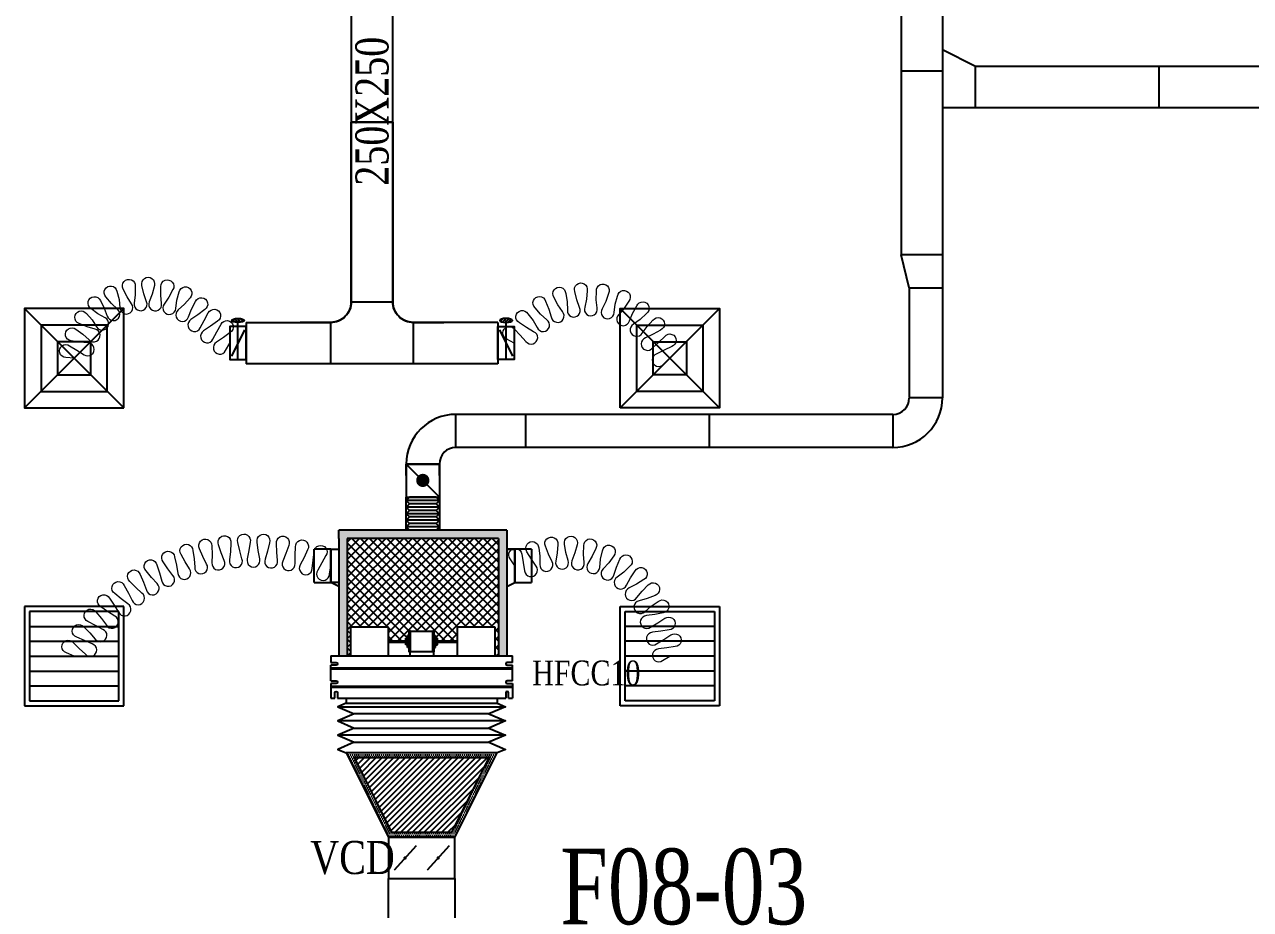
# Model space of a CAD drawing. Header units: metres. Extents: x 352651 to 1421851, y -87441 to -24441.
# Drawn here: x 1015482 to 1022891, y -72090 to -66743 of the extents above; entities that cross this region are included whole.
import ezdxf

# ---------------------------------------------------------------- set-up
doc = ezdxf.new("R2010")
doc.units = ezdxf.units.M
doc.header["$LTSCALE"] = 300
doc.header["$MEASUREMENT"] = 0
for name, color, linetype in [('bat noi mem', 4, 'CONTINUOUS'), ('CUAGIO', 2, 'CONTINUOUS'), ('KT', 1, 'CONTINUOUS'), ('thiet bi', 11, 'CONTINUOUS')]:
    doc.layers.add(name, color=color, linetype=linetype)
doc.layers.add('noi mem', color=5, linetype='BATTING', lineweight=0)
doc.styles.add('PHU', font='vntimeh.shx', dxfattribs={"width": 0.8})
doc.styles.add('ROMANS', font='romans.shx', dxfattribs={"width": 0.75, "bigfont": 'romancvn.shx'})
doc.linetypes.add('BATTING', pattern='A,0.0001,-0.1,[134,ltypeshp.shx,S=0.1,R=0,X=-0.1,Y=0],-0.2,[134,ltypeshp.shx,S=0.1,R=180,X=0.1,Y=0],-0.1', length=0.4001)

# ---------------------------------------------------------------- blocks, each defined once
blk = doc.blocks.new('SAG')
at = {"layer": 'CUAGIO'}
for p, q in [((-300, 300), (-300, -300)), ((300, 300), (-300, 300)), ((300, -300), (300, 300)), ((-300, -300), (300, -300))]:
    blk.add_line(p, q, dxfattribs=at)
at = {"layer": 'CUAGIO', "color": 8}
for p, q in [((-270, 270), (-270, -270)), ((270, 270), (-270, 270)), ((-180, -270), (-180, 270)), ((-90, -270), (-90, 270)), ((0, -270), (0, 270)), ((90, -270), (90, 270)), ((180, -270), (180, 270)), ((270, -270), (270, 270)), ((-270, -270), (270, -270))]:
    blk.add_line(p, q, dxfattribs=at)
blk = doc.blocks.new('SAD')
at = {"layer": 'CUAGIO', "color": 8}
for p, q in [((-300, -300), (300, 300)), ((300, -300), (-300, 300))]:
    blk.add_line(p, q, dxfattribs=at)
at = {"layer": 'CUAGIO'}
blk.add_lwpolyline([(300, -300), (300, 300), (-300, 300), (-300, -300)], close=True, dxfattribs=at)
at = {"layer": 'CUAGIO', "color": 8}
for points in [[(200, -200), (200, 200), (-200, 200), (-200, -200)], [(100, -100), (100, 100), (-100, 100), (-100, -100)]]:
    blk.add_lwpolyline(points, close=True, dxfattribs=at)
blk = doc.blocks.new('1-van gio D200')
at = {"layer": 'CUAGIO'}
h = blk.add_hatch(dxfattribs=at)
h.set_pattern_fill('ANSI31', color=256, scale=100, style=0)
edge = h.paths.add_edge_path()
edge.add_ellipse((486127, -58494), major_axis=(-38.1, 0), ratio=0.310482, start_angle=0, end_angle=360, ccw=False)
for p, q in [((486167, -58437.3), (486087.1, -58277.5)), ((486127, -58257.4), (486127, -58494))]:
    blk.add_line(p, q, dxfattribs=at)
at = {"layer": 'CUAGIO', "const_width": 3}
for points in [[(486127, -58457.4), (486177, -58457.4), (486177, -58257.4), (486077, -58257.4), (486077, -58457.4), (486127, -58457.4)], [(486167, -58437.3), (486087.1, -58277.5)], [(486127, -58257.4), (486127, -58494)]]:
    blk.add_lwpolyline(points, dxfattribs=at)
at = {"layer": 'CUAGIO'}
blk.add_lwpolyline([(486177, -58457.4), (486077, -58457.4), (486077, -58257.4), (486177, -58257.4)], close=True, dxfattribs=at)
at = {"layer": 'CUAGIO', "const_width": 5.35}
blk.add_lwpolyline([(486130.7, -58357.4, -1), (486123.3, -58357.4, -1)], format="xyb", close=True, dxfattribs=at)
at = {"layer": 'CUAGIO', "extrusion": (0, 0, -1)}
blk.add_ellipse((486127, -58494), major_axis=(-38.1, 0), ratio=0.310482, start_param=-1.570796, end_param=4.712389, dxfattribs=at)
blk = doc.blocks.new('bac noi mem')
at = {"layer": 'bat noi mem'}
for p, q in [((493886.7, -64673), (493866.7, -64693)), ((494046.7, -64673), (493886.7, -64673)), ((494046.7, -64673), (494066.7, -64693)), ((494066.7, -64693), (493866.7, -64693)), ((493866.7, -64693), (493886.7, -64713)), ((493886.7, -64713), (493866.7, -64733)), ((494066.7, -64733), (493866.7, -64733)), ((493866.7, -64733), (493886.7, -64753)), ((493886.7, -64753), (493866.7, -64773)), ((494046.7, -64713), (493886.7, -64713)), ((494046.7, -64753), (493886.7, -64753)), ((494066.7, -64693), (494046.7, -64713)), ((494046.7, -64713), (494066.7, -64733)), ((494066.7, -64733), (494046.7, -64753)), ((494046.7, -64753), (494066.7, -64773)), ((494066.7, -64773), (493866.7, -64773)), ((493866.7, -64773), (493886.7, -64793)), ((493886.7, -64793), (493866.7, -64813)), ((494066.7, -64813), (493866.7, -64813)), ((493866.7, -64813), (493886.7, -64833)), ((494046.7, -64793), (493886.7, -64793)), ((494066.7, -64773), (494046.7, -64793)), ((494046.7, -64793), (494066.7, -64813)), ((494066.7, -64813), (494046.7, -64833)), ((493886.7, -64833), (493866.7, -64853)), ((494066.7, -64853), (493866.7, -64853)), ((493866.7, -64853), (493886.7, -64873)), ((494046.7, -64833), (493886.7, -64833)), ((494046.7, -64873), (493886.7, -64873)), ((494046.7, -64833), (494066.7, -64853)), ((494066.7, -64853), (494046.7, -64873))]:
    blk.add_line(p, q, dxfattribs=at)

msp = doc.modelspace()

# ---------------------------------------------------------------- hatches: boundary and pattern name
at = {"layer": 'CUAGIO'}
h = msp.add_hatch(dxfattribs=at)
h.set_pattern_fill('DOTS', color=2, scale=200, style=0)
h.set_pattern_definition([(0, (444777.114, -127391.205), (6.25, -12.5), [0, -12.5])])
h.paths.add_polyline_path([(1018346.1, -69848.7), (1017432.5, -69848.7), (1017432.5, -70558.7), (1017382.5, -70558.7), (1017382.5, -69848.7), (1017382.5, -69798.7), (1018396.1, -69798.7), (1018396.1, -69848.7), (1018396.1, -70558.7), (1018346.1, -70558.7)])
at = {"layer": 'CUAGIO', "ltscale": 1.5}
h = msp.add_hatch(dxfattribs=at)
h.set_pattern_fill('ANSI37', color=9, scale=300, angle=360, style=0)
h.set_pattern_definition([(45, (361200, 131.603), (-26.5165043, 26.5165043), []), (135, (361200, 131.603), (-26.5165043, -26.5165043), [])])
h.paths.add_polyline_path([(1017432.5, -69848.7), (1017432.5, -70558.7), (1017451.7, -70558.7), (1017451.7, -70383.7), (1017681.9, -70383.7), (1017681.9, -70466.7), (1017787.1, -70466.7), (1017787.1, -70451), (1017797.7, -70451), (1017797.7, -70435.2), (1017807.6, -70435.2), (1017807.6, -70410.3, -1), (1017814, -70408.2), (1017950.2, -70408.2, -1), (1017956.7, -70410.3), (1017956.7, -70435.2), (1017966.6, -70435.2), (1017966.6, -70451), (1017977.1, -70451), (1017977.1, -70466.7), (1018096.8, -70466.7), (1018096.8, -70383.7), (1018327, -70383.7), (1018327, -70558.7), (1018346.1, -70558.7), (1018346.1, -69848.7)])
at = {"layer": 'CUAGIO'}
h = msp.add_hatch(dxfattribs=at)
h.set_pattern_fill('DOTS', color=256, scale=200, style=0)
h.set_pattern_definition([(0, (187752.957, -17805.039), (6.25, -12.5), [0, -12.5])])
h.paths.add_polyline_path([(1018082.1, -71654.2), (1017682.1, -71654.2), (1017425.1, -71144.2), (1018339.1, -71144.2)])
h.paths.add_polyline_path([(1018063.7, -71624.2), (1018290.4, -71174.2), (1017473.9, -71174.2), (1017700.6, -71624.2)], flags=16)
h = msp.add_hatch(dxfattribs=at)
h.set_pattern_fill('ANSI31', color=256, scale=200, style=0)
h.set_pattern_definition([(45, (174941.88, -88821.382), (-17.6776695, 17.6776695), [])])
h.paths.add_polyline_path([(1018290.4, -71174.2), (1017473.9, -71174.2), (1017700.6, -71624.2), (1018063.7, -71624.2)])

# ---------------------------------------------------------------- linework, layer by layer
at = {"layer": 'bat noi mem'}
for p, q in [((1017375.1, -70865.6), (1018389.1, -70865.6)), ((1018389.1, -70951.4), (1017375.1, -70951.4)), ((1018289.1, -70908.5), (1017475.1, -70908.5)), ((1018389.1, -71037.1), (1017375.1, -71037.1)), ((1017475.1, -70994.2), (1018289.1, -70994.2)), ((1017475.1, -71079.9), (1018289.1, -71079.9)), ((1018339.1, -71144.2), (1017425.1, -71144.2))]:
    msp.add_line(p, q, dxfattribs=at)
for points in [[(1017425.1, -70844.2), (1017375.1, -70865.6), (1017475.1, -70908.5), (1017375.1, -70951.4), (1017475.1, -70994.2), (1017375.1, -71037.1), (1017475.1, -71079.9), (1017375.1, -71122.8), (1017425.1, -71144.2)], [(1018339.1, -70844.2), (1018389.1, -70865.6), (1018289.1, -70908.5), (1018389.1, -70951.4), (1018289.1, -70994.2), (1018389.1, -71037.1), (1018289.1, -71079.9), (1018389.1, -71122.8), (1018339.1, -71144.2)]]:
    msp.add_lwpolyline(points, dxfattribs=at)
at = {"layer": 'CUAGIO'}
for p, q in [((1020779.4, -60364), (1020779.4, -68134)), ((1021029.4, -60344.1), (1021029.4, -68998.8)), ((1021029.4, -67024), (1020779.4, -67024)), ((1025669.6, -66997.2), (1021229.6, -66997.2)), ((1031951.5, -67247.2), (1021029.7, -67247.2)), ((1021029.4, -68134), (1020779.4, -68134)), ((1021029.4, -68134), (1020779.4, -68134)), ((1020829.4, -68334), (1020779.4, -68134)), ((1020829.4, -68334), (1020829.4, -68995.6)), ((1020829.4, -68334), (1021029.4, -68334)), ((1017457.2, -68417.6), (1017707.2, -68417.6)), ((1016822.2, -68542.6), (1016822.2, -68792.6)), ((1017332.2, -68542.6), (1017332.2, -68792.6)), ((1017832.2, -68792.6), (1017832.2, -68542.6)), ((1018342.2, -68542.6), (1018342.2, -68792.6)), ((1021029.4, -68998.8), (1020829.4, -68998.8)), ((1020729.4, -69098.8), (1018089.3, -69098.7)), ((1018089.3, -69298.7), (1018089.3, -69098.7)), ((1018509.4, -69098.8), (1018509.4, -69298.8)), ((1019619.4, -69098.8), (1019619.4, -69298.8)), ((1020729.4, -69098.8), (1020729.4, -69298.8)), ((1020735.9, -69298.7), (1018089.4, -69298.7)), ((1017789.3, -69468.9), (1017789.3, -69398.7)), ((1017989.3, -69398.7), (1017789.3, -69398.7)), ((1017789.3, -69398.7), (1017789.3, -69598.6)), ((1017989.3, -69598.6), (1017789.3, -69398.7)), ((1017789.3, -69398.7), (1017989.3, -69398.7)), ((1017989.3, -69398.7), (1017989.3, -69598.6)), ((1017989.3, -69468.9), (1017989.3, -69398.7)), ((1017789.3, -69478.4), (1017789.3, -69598.6)), ((1017989.3, -69478.4), (1017989.3, -69598.6)), ((1017789.3, -69598.6), (1017989.3, -69598.6)), ((1017989.3, -69598.6), (1017989.3, -69798.7)), ((1018396.1, -69798.7), (1017382.5, -69798.7)), ((1017382.5, -69848.7), (1017382.5, -70558.7)), ((1017432.5, -69848.7), (1017432.5, -70558.7)), ((1018346.1, -69848.7), (1018346.1, -70558.7)), ((1018396.1, -69798.7), (1018396.1, -70558.7)), ((1017232.8, -70114), (1017232.8, -69914)), ((1017332.5, -69914), (1017232.8, -69914)), ((1017332.5, -70114), (1017332.5, -69914)), ((1017332.5, -69914), (1017332.5, -70114)), ((1018446.1, -69914), (1018446.1, -70114)), ((1018446.1, -69914), (1018446.1, -70114)), ((1018446.1, -70114), (1018446.1, -69914)), ((1018545.8, -69914), (1018545.8, -70114)), ((1018446.1, -70114), (1018545.8, -70114)), ((1017432.5, -70558.7), (1017432.5, -70558.7)), ((1018346.1, -70558.7), (1018346.1, -70558.7)), ((1017849.1, -71704.9), (1017715.2, -71853.5)), ((1018049.1, -71704.9), (1017915.2, -71853.5))]:
    msp.add_line(p, q, dxfattribs=at)
at = {"layer": 'CUAGIO', "color": 2}
for p, q in [((1021229.6, -66997.2), (1021029.6, -66895.4)), ((1021229.6, -67247.2), (1021229.6, -66997.2)), ((1022339.6, -67247.2), (1022339.6, -66997.2)), ((1017382.5, -69848.7), (1017382.5, -69798.7)), ((1018346.1, -69848.7), (1017432.5, -69848.7))]:
    msp.add_line(p, q, dxfattribs=at)
at = {"layer": 'CUAGIO', "ltscale": 1.5}
msp.add_line((1018342.2, -68792.6), (1016822.2, -68792.6), dxfattribs=at)
at = {"layer": 'CUAGIO'}
for points in [[(1017457.2, -66222.6), (1017457.2, -67332.6), (1017707.2, -67332.6), (1017707.2, -66222.6)], [(1017789.3, -69598.6), (1017989.3, -69598.6), (1017989.3, -69798.7), (1017789.3, -69798.7)], [(1018339.1, -71144.2), (1017425.1, -71144.2), (1017682.1, -71654.2), (1018082.1, -71654.2)], [(1018290.4, -71174.2), (1017473.9, -71174.2), (1017700.6, -71624.2), (1018063.7, -71624.2)], [(1017682.1, -71904.2), (1018082.1, -71904.2), (1018082.1, -71654.2), (1017682.1, -71654.2)]]:
    msp.add_lwpolyline(points, close=True, dxfattribs=at)
for points in [[(1016822.2, -68542.6), (1017332.2, -68542.6, 0.414214), (1017457.2, -68417.6), (1017457.2, -67332.6), (1017707.2, -67332.6), (1017707.2, -68417.6, 0.414214), (1017832.2, -68542.6), (1018017.2, -68542.6)], [(1018342.2, -68542.6), (1017832.2, -68542.6, -0.414214), (1017707.2, -68417.6), (1017707.2, -67332.6), (1017457.2, -67332.6), (1017457.2, -68417.6, -0.414214), (1017332.2, -68542.6), (1017147.2, -68542.6)], [(1016372, -73024.2), (1017482.1, -73024.2, 0.414214), (1017682.1, -72824.2), (1017682.1, -71904.2), (1018082.1, -71904.2), (1018082.1, -72824.2, 0.414214), (1018282.1, -73024.2), (1019392.3, -73024.2)]]:
    msp.add_lwpolyline(points, format="xyb", dxfattribs=at)
for points, const_width in [([(1017909.3, -69497.8, 1), (1017869.3, -69497.8, 1)], 40), ([(1017777.1, -71779.2, -1), (1017787.1, -71779.2, -1)], 10), ([(1017977.1, -71779.2, -1), (1017987.1, -71779.2, -1)], 10)]:
    msp.add_lwpolyline(points, format="xyb", close=True, dxfattribs=dict(at, const_width=const_width))
for points in [[(1017332.5, -69914), (1017382.5, -69914)], [(1017332.5, -69914), (1017382.5, -69914)], [(1018446.1, -69914), (1018396.1, -69914)], [(1018396.1, -69914), (1018446.1, -69914)], [(1018545.8, -69914), (1018446.1, -69914)], [(1017232.8, -70114), (1017332.5, -70114)], [(1017382.5, -70114), (1017332.5, -70114)], [(1017382.5, -70139.3), (1017332.5, -70114)], [(1018396.1, -70139.3), (1018446.1, -70114)]]:
    msp.add_lwpolyline(points, dxfattribs=at)
for centre, radius, start, end in [((1020729.4, -68998.8), 100, 270, 0), ((1020729.4, -68998.8), 300, 270, 0), ((1018089.3, -69398.7), 300, 90, 180), ((1018089.3, -69398.7), 100, 90, 180)]:
    msp.add_arc(centre, radius, start, end, dxfattribs=at)
at = {"layer": 'noi mem', "linetype": 'ByBlock', "ltscale": 1.5}
for points in [[(1015782.1, -68759.6), (1015731, -68754.7, -1.333333), (1015754.9, -68683.7), (1015798.6, -68710.8), (1015842.2, -68737.9, 1.333333), (1015866.1, -68666.8), (1015815, -68662), (1015763.6, -68653.5, -1.333333), (1015792.2, -68584.2), (1015834.6, -68614.4), (1015871.9, -68648.7, 1.333333), (1015908.5, -68583.3), (1015859.8, -68569.5), (1015811.8, -68549.2, -1.333333), (1015856, -68488.5), (1015890.1, -68527.9), (1015918.1, -68570.1, 1.333333), (1015969.2, -68515.1), (1015925.1, -68490.2), (1015883.3, -68459.1, -1.333333), (1015940.5, -68410.6), (1015964.3, -68456.9), (1015981.7, -68504.5, 1.333333), (1016044.2, -68463.1), (1016007.2, -68428.6), (1015973.9, -68388.5, -1.333333), (1016041, -68354.8), (1016053.2, -68405.5), (1016058.9, -68455.8, 1.333333), (1016129.4, -68430.3), (1016101.6, -68388), (1016078.7, -68341.2, -1.333333), (1016151.8, -68324.3), (1016151.8, -68376.4), (1016145.4, -68426.6, 1.333333), (1016219.9, -68418.5), (1016202.9, -68370.9), (1016191.7, -68320, -1.333333), (1016266.7, -68320.8), (1016254.4, -68371.4), (1016236.3, -68418.7, 1.333333), (1016310.7, -68428.4), (1016305.4, -68378.1), (1016306.5, -68326, -1.333333), (1016379.2, -68344.5), (1016355.3, -68390.8), (1016326.6, -68432.5, 1.333333), (1016396.5, -68459.5), (1016403.3, -68409.3), (1016416.6, -68358.9, -1.333333), (1016482.9, -68394), (1016448.7, -68433.4), (1016411, -68467.1, 1.333333), (1016472.7, -68509.9), (1016491, -68462.7), (1016515, -68416.8, -1.333333), (1016571.8, -68465.8), (1016530, -68496.3), (1016488, -68525.8, 1.333333), (1016543.9, -68575.7), (1016568.4, -68530.6), (1016592.9, -68485.4, -1.333333), (1016648.9, -68535.3), (1016606.9, -68564.8), (1016564.8, -68594.3, 1.333333), (1016620.8, -68644.2), (1016645.3, -68599.1), (1016669.8, -68553.9, -1.333333), (1016725.8, -68603.8), (1016683.7, -68633.3), (1016641.7, -68662.8, 1.333333), (1016697.7, -68712.7), (1016722.2, -68667.6)], [(1018442.2, -68667.6), (1018397.8, -68643.2, -1.333333), (1018443.8, -68583.9), (1018478.5, -68620.8), (1018512.8, -68657.8, 1.333333), (1018559.1, -68598.9), (1018515, -68574.3), (1018472.7, -68545, -1.333333), (1018524.3, -68490.6), (1018555.8, -68531.4), (1018580.8, -68574.4, 1.333333), (1018638.8, -68526.8), (1018601.5, -68493.9), (1018567.6, -68455.1, -1.333333), (1018630.9, -68415), (1018651.5, -68462.2), (1018665.3, -68510, 1.333333), (1018733.1, -68477.9), (1018705, -68436.9), (1018681.5, -68391.1, -1.333333), (1018752.8, -68367.6), (1018761.2, -68418.4), (1018762.9, -68468.1, 1.333333), (1018836.5, -68453.6), (1018819.2, -68407), (1018807.6, -68356.8, -1.333333), (1018882.4, -68351.4), (1018878.2, -68402.7), (1018867.8, -68451.4, 1.333333), (1018942.7, -68455.2), (1018937.3, -68405.8), (1018938.3, -68354.3, -1.333333), (1019012.2, -68367.3), (1018995.5, -68416), (1018973.5, -68460.7, 1.333333), (1019045.2, -68482.7), (1019052.1, -68433.4), (1019065.6, -68383.7, -1.333333), (1019134.1, -68414.3), (1019106.1, -68457.6), (1019073.9, -68495.5, 1.333333), (1019138, -68534.3), (1019156.7, -68488.2), (1019182, -68443.3, -1.333333), (1019240.9, -68489.7), (1019203.1, -68524.8), (1019162.7, -68553.7, 1.333333), (1019215.4, -68607), (1019244.8, -68566.8), (1019280.2, -68529.5, -1.333333), (1019326, -68588.8), (1019280.9, -68613.7), (1019235.3, -68635.7, 1.333333), (1019278.1, -68697.3), (1019314.7, -68662.3), (1019351.2, -68627.3, -1.333333), (1019394, -68688.9), (1019348.4, -68710.9), (1019302.8, -68732.9, 1.333333), (1019345.6, -68794.6), (1019382.1, -68759.6)], [(1015782.1, -70559.6), (1015735.3, -70539.8, -1.333333), (1015776.7, -70477.3), (1015813.2, -70512.7), (1015849.7, -70548.2, 1.333333), (1015891.1, -70485.7), (1015844.2, -70465.9), (1015797.5, -70445, -1.333333), (1015840.2, -70383.3), (1015876.2, -70419.7), (1015910, -70457.3, 1.333333), (1015955.5, -70397.7), (1015910.3, -70375.1), (1015865.7, -70349.9, -1.333333), (1015913.9, -70292.5), (1015946.4, -70332), (1015976.6, -70372.6, 1.333333), (1016027.4, -70317.5), (1015984.5, -70290.7), (1015942.5, -70261.6, -1.333333), (1015995.8, -70208.9), (1016024.5, -70251.3), (1016050.7, -70294.5, 1.333333), (1016106.5, -70244.3), (1016066.2, -70213.7), (1016027.1, -70180.7, -1.333333), (1016085.1, -70133.2), (1016109.7, -70178.1), (1016131.8, -70223.5, 1.333333), (1016192, -70178.7), (1016154.7, -70144.5), (1016118.8, -70108, -1.333333), (1016180.9, -70066.1), (1016201.3, -70113), (1016219.1, -70160.4, 1.333333), (1016283.2, -70121.3), (1016249.3, -70083.8), (1016216.8, -70044.2, -1.333333), (1016282.6, -70008.1), (1016298.5, -70056.8), (1016311.9, -70105.6, 1.333333), (1016379.3, -70072.6), (1016349, -70032.1), (1016320.4, -69989.7, -1.333333), (1016389.2, -69959.9), (1016400.5, -70009.8), (1016409.3, -70059.6, 1.333333), (1016479.5, -70033), (1016453.1, -69989.9), (1016428.5, -69945, -1.333333), (1016499.8, -69921.7), (1016506.5, -69972.4), (1016510.6, -70022.8, 1.333333), (1016582.9, -70002.9), (1016560.6, -69957.5), (1016540.3, -69910.5, -1.333333), (1016613.5, -69893.9), (1016615.4, -69945.1), (1016614.9, -69995.6, 1.333333), (1016688.7, -69982.4), (1016670.7, -69935.2), (1016654.9, -69886.5, -1.333333), (1016729.2, -69876.8), (1016726.4, -69927.9), (1016721.2, -69978.2, 1.333333), (1016796, -69971.9), (1016782.4, -69923.2), (1016771.1, -69873.2, -1.333333), (1016846.1, -69870.4), (1016838.6, -69921), (1016828.7, -69970.6, 1.333333), (1016903.7, -69971.3), (1016894.7, -69921.5), (1016888.1, -69870.8, -1.333333), (1016963, -69874.9), (1016950.8, -69924.6), (1016936.4, -69973.1, 1.333333), (1017011.1, -69980.7), (1017006.7, -69930.3), (1017004.8, -69879.2, -1.333333), (1017079, -69890.2), (1017062.3, -69938.6), (1017043.5, -69985.5, 1.333333), (1017117.1, -70000), (1017117.4, -69949.4), (1017120.3, -69898.3, -1.333333), (1017193.1, -69916.2), (1017172, -69962.8), (1017148.9, -70007.8, 1.333333), (1017220.8, -70029), (1017225.9, -69978.7), (1017232.6, -69928.2, -1.333333), (1017303.8, -69951.8), (1017279.2, -69996.3), (1017254.5, -70040.8, 1.333333), (1017325.7, -70064.4), (1017332.5, -70014)], [(1018446.1, -70014), (1018417.3, -69971.8, -1.333333), (1018486.7, -69943.4), (1018495.7, -69993.7), (1018504.7, -70044.1, 1.333333), (1018574.1, -70015.8), (1018545.3, -69973.5), (1018518.8, -69929.1, -1.333333), (1018589.8, -69904.9), (1018596, -69956.2), (1018597, -70006.8, 1.333333), (1018670, -69989.3), (1018648.1, -69943.8), (1018630.3, -69895.2, -1.333333), (1018704.6, -69884.6), (1018701.1, -69936.2), (1018692.7, -69986.1, 1.333333), (1018767.6, -69982.5), (1018754.5, -69933.7), (1018746.2, -69882.6, -1.333333), (1018821.1, -69886.1), (1018808, -69936.2), (1018790.5, -69983.6, 1.333333), (1018864.8, -69994.1), (1018861, -69943.7), (1018862.3, -69891.9, -1.333333), (1018935.3, -69909.3), (1018913.1, -69956.1), (1018887.1, -69999.4, 1.333333), (1018958.1, -70023.5), (1018963.8, -69973.3), (1018974.7, -69922.7, -1.333333), (1019043.2, -69953.4), (1019012.7, -69995.2), (1018979, -70032.9, 1.333333), (1019044.3, -70069.8), (1019059.3, -70021.6), (1019079.4, -69973.9, -1.333333), (1019140.9, -70016.8), (1019103.2, -70052.2), (1019063.1, -70083, 1.333333), (1019120.3, -70131.4), (1019144, -70086.8), (1019172.7, -70043.7, -1.333333), (1019225.2, -70097.4), (1019181.5, -70125.1), (1019136.3, -70147.8, 1.333333), (1019183.5, -70206.1), (1019215.2, -70166.7), (1019251.4, -70129.7, -1.333333), (1019292.9, -70192.2), (1019244.8, -70211.3), (1019196.2, -70225.2, 1.333333), (1019231.7, -70291.3), (1019270.1, -70258.4), (1019312.6, -70228.9, -1.333333), (1019341.8, -70298), (1019291, -70307.8), (1019240.3, -70314.7, 1.333333), (1019265.8, -70385.2), (1019309.2, -70358.1), (1019352.6, -70331, -1.333333), (1019378.1, -70401.5), (1019327.4, -70408.5), (1019276.8, -70415.4, 1.333333), (1019302.3, -70486), (1019345.7, -70458.8), (1019389, -70431.7, -1.333333), (1019414.6, -70502.3), (1019363.9, -70509.2), (1019313.2, -70516.2, 1.333333), (1019338.8, -70586.7), (1019382.1, -70559.6)]]:
    msp.add_lwpolyline(points, format="xyb", dxfattribs=at)
at = {"layer": 'thiet bi'}
for p, q in [((1017797.7, -70451), (1017787.1, -70451)), ((1017787.1, -70491.4), (1017787.1, -70451)), ((1017807.6, -70435.2), (1017797.7, -70435.2)), ((1017797.7, -70507.2), (1017797.7, -70435.2)), ((1017814, -70534.3), (1017814, -70408.2)), ((1017950.2, -70534.3), (1017950.2, -70408.2)), ((1017956.7, -70435.2), (1017966.6, -70435.2)), ((1017966.6, -70507.2), (1017966.6, -70435.2)), ((1017966.6, -70451), (1017977.1, -70451)), ((1017977.1, -70491.4), (1017977.1, -70451)), ((1017681.9, -70466.7), (1017787.1, -70466.7)), ((1017681.9, -70475.8), (1017787.1, -70475.8)), ((1017797.7, -70491.4), (1017787.1, -70491.4)), ((1017807.6, -70507.2), (1017797.7, -70507.2)), ((1017956.7, -70507.2), (1017966.6, -70507.2)), ((1017966.6, -70491.4), (1017977.1, -70491.4)), ((1017977.1, -70466.7), (1018096.8, -70466.7)), ((1017977.1, -70475.8), (1018096.8, -70475.8)), ((1018096.8, -70475.8), (1018096.8, -70466.7)), ((1017333.1, -70558.7), (1018431.1, -70558.7)), ((1017333.1, -70558.7), (1017333.1, -70598.2)), ((1017810.8, -70536.6), (1017810.8, -70558.7)), ((1017953.5, -70536.6), (1017953.5, -70558.7)), ((1018431.1, -70598.2), (1018431.1, -70558.7)), ((1017333.1, -70630.7), (1018431.1, -70630.7)), ((1017333.1, -70635.7), (1018431.1, -70635.7)), ((1017333.1, -70725.2), (1017333.1, -70812.7)), ((1017333.1, -70741.7), (1018431.1, -70741.7)), ((1017333.1, -70746.7), (1018431.1, -70746.7)), ((1018431.1, -70725.2), (1018431.1, -70812.7)), ((1017333.1, -70812.7), (1017357.1, -70812.7)), ((1017373.1, -70812.7), (1018391.1, -70812.7)), ((1017425.1, -70812.7), (1017425.1, -70844.2)), ((1018339.1, -70812.7), (1018339.1, -70844.2)), ((1018407.1, -70812.7), (1018431.1, -70812.7)), ((1017425.1, -70844.2), (1018339.1, -70844.2))]:
    msp.add_line(p, q, dxfattribs=at)
for points in [[(1017681.9, -70383.7), (1017451.7, -70383.7), (1017451.7, -70558.7), (1017681.9, -70558.7)], [(1018327, -70383.7), (1018096.8, -70383.7), (1018096.8, -70558.7), (1018327, -70558.7)], [(1017807.6, -70408.2), (1017956.7, -70408.2), (1017956.7, -70534.3), (1017807.6, -70534.3)]]:
    msp.add_lwpolyline(points, close=True, dxfattribs=at)
for points in [[(1017333.1, -70598.2), (1017365.1, -70598.2, -1), (1017365.1, -70614.2), (1017333.1, -70614.2)], [(1018431.1, -70598.2), (1018399.1, -70598.2, 1), (1018399.1, -70614.2), (1018431.1, -70614.2)], [(1017333.1, -70709.2), (1017365.1, -70709.2, -1), (1017365.1, -70725.2), (1017333.1, -70725.2)], [(1018431.1, -70709.2), (1018399.1, -70709.2, 1), (1018399.1, -70725.2), (1018431.1, -70725.2)], [(1017357.1, -70812.7), (1017357.1, -70780.7, -1), (1017373.1, -70780.7), (1017373.1, -70812.7)], [(1018407.1, -70812.7), (1018407.1, -70780.7, 1), (1018391.1, -70780.7), (1018391.1, -70812.7)]]:
    msp.add_lwpolyline(points, format="xyb", dxfattribs=at)
for points in [[(1017333.1, -70709.2), (1017333.1, -70614.2)], [(1018431.1, -70709.2), (1018431.1, -70614.2)]]:
    msp.add_lwpolyline(points, dxfattribs=at)
for centre, start, end in [((1017810.8, -70409.2), 18.04953, 161.95047), ((1017953.5, -70409.2), 18.04953, 161.95047), ((1017810.8, -70533.2), 198.04953, 341.95047), ((1017953.5, -70533.2), 198.04953, 341.95047)]:
    msp.add_arc(centre, 3.41, start, end, dxfattribs=at)

# ---------------------------------------------------------------- block references
at = {"layer": 'CUAGIO'}
for name, p in [('SAD', (1015782.1, -68759.6)), ('bac noi mem', (523922.7, -4925.7))]:
    msp.add_blockref(name, p, dxfattribs=at)
at = {"layer": 'CUAGIO', "xscale": -1}
msp.add_blockref('SAD', (1019382.1, -68759.6), dxfattribs=at)
for name, p, rotation in [('1-van gio D200', (530645.2, -127025), 180), ('SAG', (1019382.1, -70559.6), 90)]:
    msp.add_blockref(name, p, dxfattribs=dict(at, rotation=rotation))
at = {"layer": 'CUAGIO'}
for name, p, rotation in [('1-van gio D200', (1504519.2, -127025), 180), ('SAG', (1015782.1, -70559.6), 270)]:
    msp.add_blockref(name, p, dxfattribs=dict(at, rotation=rotation))

# ---------------------------------------------------------------- texts
at = {"layer": 'CUAGIO', "color": 2, "insert": (1017481.9, -66817), "char_height": 200, "width": 788.836, "attachment_point": 3, "rotation": 90, "style": 'PHU'}
msp.add_mtext('250x250', dxfattribs=at)
at = {"layer": 'CUAGIO', "color": 2, "attachment_point": 7, "style": 'PHU'}
for s, insert, char_height, width in [('hfcc10', (1018550, -70738.4), 150, 679.92), ('VCD', (1017209.4, -71880.8), 200, 439.881)]:
    msp.add_mtext(s, dxfattribs=dict(at, insert=insert, char_height=char_height, width=width))
at = {"layer": 'KT', "ltscale": 1.5, "insert": (1018720.3, -71723.4), "char_height": 456.096, "width": 2517.297, "attachment_point": 1, "style": 'ROMANS'}
msp.add_mtext('{\\fTimes New Roman|b0|i0|c0|p18;F08-03}', dxfattribs=at)

doc.saveas('drawing.dxf')
